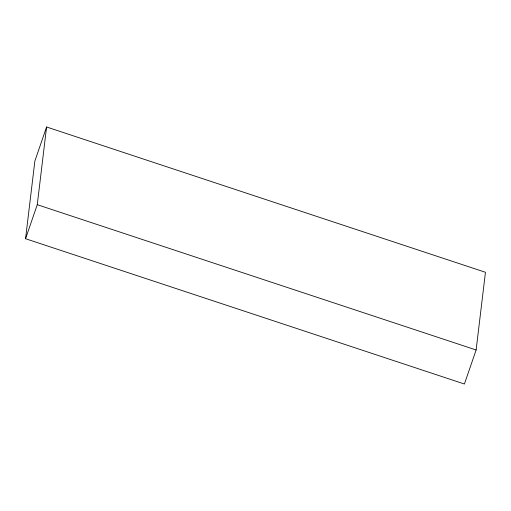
<?xml version="1.0" encoding="UTF-8"?>
<svg xmlns="http://www.w3.org/2000/svg" width="511" height="511" viewBox="0 0 511 511"><rect width="100%" height="100%" fill="white"/><g stroke="black" fill="none" stroke-linecap="round" stroke-linejoin="round"><path stroke-width="0.77" d="M25.55 238.72L34.876 161.016L46.59 126.99L485.45 272.28L476.124 349.984L464.41 384.01L25.55 238.72L37.265 204.694L46.59 126.99M37.265 204.694L476.124 349.984"/></g></svg>
